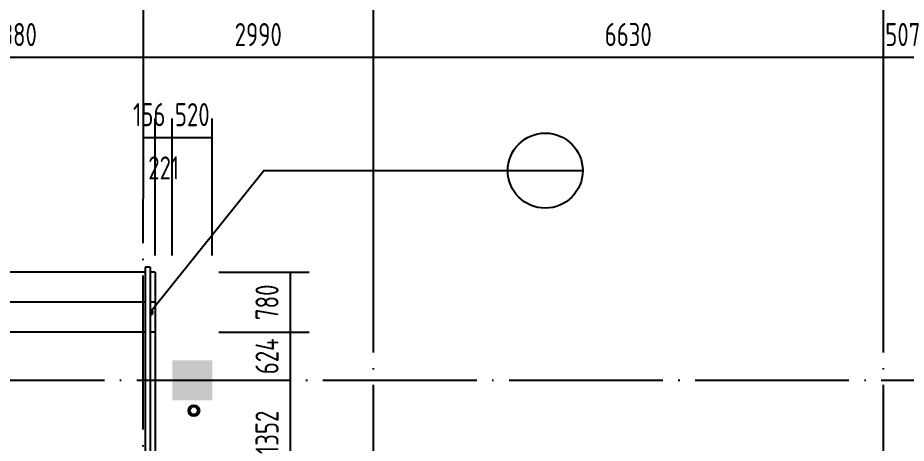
# Model space of a CAD drawing. Extents: x -726032 to 135930, y -151624 to 587044.
# Drawn here: x -677775 to -666225, y 573776 to 579301 of the extents above; entities that cross this region are included whole.
import ezdxf

# ---------------------------------------------------------------- set-up
doc = ezdxf.new("R2010")
doc.units = 0
doc.header["$LTSCALE"] = 1000
doc.header["$MEASUREMENT"] = 0
doc.linetypes.add('DOTE', pattern=[2.42, 2, -0.2, 0.02, -0.2])
doc.layers.get('DEFPOINTS').update_dxf_attribs({"color": 1, "linetype": 'CONTINUOUS'})
for name, color, linetype in [('AXIS', 245, 'CONTINUOUS'), ('COLUMN', 170, 'CONTINUOUS'), ('DOTE', 8, 'DOTE'), ('PUB_DIM', 245, 'CONTINUOUS'), ('STAIR', 42, 'CONTINUOUS'), ('引线', 213, 'CONTINUOUS'), ('雨水管', 20, 'CONTINUOUS')]:
    doc.layers.add(name, color=color, linetype=linetype)
doc.styles.add('DIM_FONT', font='isocp.shx', dxfattribs={"width": 0.8})
doc.dimstyles.new('AXIS', dxfattribs={"dimtxt": 300, "dimasz": 1, "dimexe": 250, "dimexo": 300, "dimgap": 150, "dimtad": 1, "dimdec": 0, "dimzin": 0, "dimdsep": 46, "dimtxsty": 'DIM_FONT', "dimcen": 0.09, "dimse1": 1, "dimse2": 1, "dimclrt": 142, "dimadec": 0, "dimazin": 0, "dimtfac": 1, "dimtdec": 0, "dimtix": 1, "dimtmove": 2, "dimatfit": 3, "dimfxl": 1, "dimtolj": 1, "dimtzin": 0, "dimarcsym": 0})
doc.dimstyles.new('DIMA', dxfattribs={"dimtxt": 300, "dimasz": 1, "dimexe": 250, "dimexo": 300, "dimgap": 150, "dimtad": 1, "dimdec": 0, "dimzin": 0, "dimdsep": 46, "dimtxsty": 'DIM_FONT', "dimcen": 0.09, "dimse1": 1, "dimclrt": 142, "dimadec": 0, "dimazin": 0, "dimtfac": 1, "dimtdec": 0, "dimtix": 1, "dimtmove": 2, "dimatfit": 3, "dimfxl": 1, "dimtolj": 1, "dimtzin": 0, "dimarcsym": 0})
doc.dimstyles.new('DIMB', dxfattribs={"dimtxt": 300, "dimasz": 1, "dimexe": 250, "dimexo": 300, "dimgap": 150, "dimtad": 1, "dimdec": 0, "dimzin": 0, "dimdsep": 46, "dimtxsty": 'DIM_FONT', "dimcen": 0.09, "dimse2": 1, "dimclrt": 142, "dimadec": 0, "dimazin": 0, "dimtfac": 1, "dimtdec": 0, "dimtix": 1, "dimtmove": 2, "dimatfit": 3, "dimfxl": 1, "dimtolj": 1, "dimtzin": 0, "dimarcsym": 0})
doc.dimstyles.new('DIMN', dxfattribs={"dimtxt": 300, "dimasz": 1, "dimexe": 250, "dimexo": 300, "dimgap": 150, "dimtad": 1, "dimdec": 0, "dimzin": 0, "dimdsep": 46, "dimtxsty": 'DIM_FONT', "dimcen": 0.09, "dimclrt": 142, "dimadec": 0, "dimazin": 0, "dimtfac": 1, "dimtdec": 0, "dimtix": 1, "dimtmove": 2, "dimatfit": 3, "dimfxl": 1, "dimtolj": 1, "dimtzin": 0, "dimarcsym": 0})

# ---------------------------------------------------------------- blocks, each defined once
blk = doc.blocks.new('*D1462')
at = {"layer": 'AXIS', "color": 0, "lineweight": -2, "transparency": 16777216}
for p, q in [((-711920, 577252), (-711920, 580073)), ((-643241, 577252), (-643241, 580073)), ((-643242, 579823), (-711919, 579823))]:
    blk.add_line(p, q, dxfattribs=at)
at = {"layer": 'AXIS', "color": 0, "transparency": 16777216}
for points in [[(-711919, 579824), (-711919, 579823), (-711920, 579823)], [(-643242, 579824), (-643242, 579823), (-643241, 579823)]]:
    blk.add_solid(points, dxfattribs=at)
at = {"layer": 'DEFPOINTS', "color": 0, "transparency": 16777216}
for p in [(-711920, 579823), (-711920, 576952), (-643241, 576952)]:
    blk.add_point(p, dxfattribs=at)
at = {"layer": 'AXIS', "color": 142, "transparency": 16777216, "insert": (-677580, 580123), "char_height": 300, "attachment_point": 5, "style": 'DIM_FONT'}
blk.add_mtext('\\A1;68679', dxfattribs=at)
blk = doc.blocks.new('*D3857')
at = {"layer": 'DEFPOINTS', "color": 0, "transparency": 16777216}
for p in [(-676144, 577743), (-676144, 575912), (-675988, 575912)]:
    blk.add_point(p, dxfattribs=at)
at = {"layer": 'PUB_DIM', "color": 0, "lineweight": -2, "transparency": 16777216}
for p, q in [((-675988, 576212), (-675988, 577993)), ((-676145, 577743), (-676146, 577743)), ((-675988, 577743), (-676144, 577743)), ((-675987, 577743), (-675986, 577743))]:
    blk.add_line(p, q, dxfattribs=at)
at = {"layer": 'PUB_DIM', "color": 0, "transparency": 16777216}
for points in [[(-676145, 577744), (-676145, 577743), (-676144, 577743)], [(-675987, 577744), (-675987, 577743), (-675988, 577743)]]:
    blk.add_solid(points, dxfattribs=at)
at = {"layer": 'PUB_DIM', "color": 142, "transparency": 16777216, "insert": (-676066, 578043), "char_height": 300, "attachment_point": 5, "style": 'DIM_FONT'}
blk.add_mtext('\\A1;156', dxfattribs=at)
blk = doc.blocks.new('*D3471')
at = {"layer": 'AXIS', "color": 0, "lineweight": -2, "transparency": 16777216}
blk.add_line((-676145, 578783), (-679523, 578783), dxfattribs=at)
at = {"layer": 'AXIS', "color": 0, "transparency": 16777216}
for points in [[(-679523, 578784), (-679523, 578783), (-679524, 578783)], [(-676145, 578784), (-676145, 578783), (-676144, 578783)]]:
    blk.add_solid(points, dxfattribs=at)
at = {"layer": 'DEFPOINTS', "color": 0, "transparency": 16777216}
for p in [(-679524, 578783), (-679524, 576952), (-676144, 576952)]:
    blk.add_point(p, dxfattribs=at)
at = {"layer": 'AXIS', "color": 142, "transparency": 16777216, "insert": (-677834, 579083), "char_height": 300, "attachment_point": 5, "style": 'DIM_FONT'}
blk.add_mtext('\\A1;3380', dxfattribs=at)
blk = doc.blocks.new('*D3472')
at = {"layer": 'AXIS', "color": 0, "lineweight": -2, "transparency": 16777216}
blk.add_line((-673155, 578783), (-676143, 578783), dxfattribs=at)
at = {"layer": 'AXIS', "color": 0, "transparency": 16777216}
for points in [[(-676143, 578784), (-676143, 578783), (-676144, 578783)], [(-673155, 578784), (-673155, 578783), (-673154, 578783)]]:
    blk.add_solid(points, dxfattribs=at)
at = {"layer": 'DEFPOINTS', "color": 0, "transparency": 16777216}
for p in [(-676144, 578783), (-676144, 576952), (-673154, 576952)]:
    blk.add_point(p, dxfattribs=at)
at = {"layer": 'AXIS', "color": 142, "transparency": 16777216, "insert": (-674649, 579083), "char_height": 300, "attachment_point": 5, "style": 'DIM_FONT'}
blk.add_mtext('\\A1;2990', dxfattribs=at)
blk = doc.blocks.new('*D3478')
at = {"layer": 'AXIS', "color": 0, "lineweight": -2, "transparency": 16777216}
for p, q in [((-666525, 578783), (-666526, 578783)), ((-666017, 578783), (-666524, 578783)), ((-666016, 578783), (-666015, 578783))]:
    blk.add_line(p, q, dxfattribs=at)
at = {"layer": 'AXIS', "color": 0, "transparency": 16777216}
for points in [[(-666525, 578784), (-666525, 578783), (-666524, 578783)], [(-666016, 578784), (-666016, 578783), (-666017, 578783)]]:
    blk.add_solid(points, dxfattribs=at)
at = {"layer": 'DEFPOINTS', "color": 0, "transparency": 16777216}
for p in [(-666524, 578783), (-666524, 576952), (-666017, 576952)]:
    blk.add_point(p, dxfattribs=at)
at = {"layer": 'AXIS', "color": 142, "transparency": 16777216, "insert": (-666270, 579083), "char_height": 300, "attachment_point": 5, "style": 'DIM_FONT'}
blk.add_mtext('\\A1;507', dxfattribs=at)
blk = doc.blocks.new('*D1554')
at = {"layer": 'DEFPOINTS', "color": 0, "transparency": 16777216}
for p in [(-675988, 577743), (-675988, 575912), (-675767, 575912)]:
    blk.add_point(p, dxfattribs=at)
at = {"layer": 'PUB_DIM', "color": 0, "lineweight": -2, "transparency": 16777216}
for p, q in [((-675988, 576212), (-675988, 577993)), ((-675767, 576212), (-675767, 577993)), ((-675989, 577743), (-675990, 577743)), ((-675767, 577743), (-675988, 577743)), ((-675766, 577743), (-675765, 577743))]:
    blk.add_line(p, q, dxfattribs=at)
at = {"layer": 'PUB_DIM', "color": 0, "transparency": 16777216}
for points in [[(-675989, 577744), (-675989, 577743), (-675988, 577743)], [(-675766, 577744), (-675766, 577743), (-675767, 577743)]]:
    blk.add_solid(points, dxfattribs=at)
at = {"layer": 'PUB_DIM', "color": 142, "transparency": 16777216, "insert": (-675878, 577351), "char_height": 300, "attachment_point": 5, "style": 'DIM_FONT'}
blk.add_mtext('\\A1;221', dxfattribs=at)
blk = doc.blocks.new('*D1555')
at = {"layer": 'DEFPOINTS', "color": 0, "transparency": 16777216}
for p in [(-675463, 575996), (-675463, 575216), (-674235, 575216)]:
    blk.add_point(p, dxfattribs=at)
at = {"layer": 'PUB_DIM', "color": 0, "lineweight": -2, "transparency": 16777216}
for p, q in [((-675163, 575996), (-673985, 575996)), ((-674235, 575995), (-674235, 575217)), ((-675163, 575216), (-673985, 575216))]:
    blk.add_line(p, q, dxfattribs=at)
at = {"layer": 'PUB_DIM', "color": 0, "transparency": 16777216}
for points in [[(-674236, 575995), (-674235, 575995), (-674235, 575996)], [(-674236, 575217), (-674235, 575217), (-674235, 575216)]]:
    blk.add_solid(points, dxfattribs=at)
at = {"layer": 'PUB_DIM', "color": 142, "transparency": 16777216, "insert": (-674535, 575606), "char_height": 300, "attachment_point": 5, "rotation": 90, "style": 'DIM_FONT'}
blk.add_mtext('\\A1;780', dxfattribs=at)
blk = doc.blocks.new('*D1556')
at = {"layer": 'DEFPOINTS', "color": 0, "transparency": 16777216}
for p in [(-675767, 577743), (-675767, 575912), (-675247, 575912)]:
    blk.add_point(p, dxfattribs=at)
at = {"layer": 'PUB_DIM', "color": 0, "lineweight": -2, "transparency": 16777216}
for p, q in [((-675767, 576212), (-675767, 577993)), ((-675247, 576212), (-675247, 577993)), ((-675768, 577743), (-675769, 577743)), ((-675247, 577743), (-675767, 577743)), ((-675246, 577743), (-675245, 577743))]:
    blk.add_line(p, q, dxfattribs=at)
at = {"layer": 'PUB_DIM', "color": 0, "transparency": 16777216}
for points in [[(-675768, 577744), (-675768, 577743), (-675767, 577743)], [(-675246, 577744), (-675246, 577743), (-675247, 577743)]]:
    blk.add_solid(points, dxfattribs=at)
at = {"layer": 'PUB_DIM', "color": 142, "transparency": 16777216, "insert": (-675507, 578043), "char_height": 300, "attachment_point": 5, "style": 'DIM_FONT'}
blk.add_mtext('\\A1;520', dxfattribs=at)
blk = doc.blocks.new('*D2749')
at = {"layer": 'DEFPOINTS', "color": 0, "transparency": 16777216}
for p in [(-675463, 574592), (-675463, 573240), (-674235, 573240)]:
    blk.add_point(p, dxfattribs=at)
at = {"layer": 'PUB_DIM', "color": 0, "lineweight": -2, "transparency": 16777216}
for p, q in [((-674235, 574591), (-674235, 573241)), ((-675163, 573240), (-673985, 573240))]:
    blk.add_line(p, q, dxfattribs=at)
at = {"layer": 'PUB_DIM', "color": 0, "transparency": 16777216}
for points in [[(-674236, 574591), (-674235, 574591), (-674235, 574592)], [(-674236, 573241), (-674235, 573241), (-674235, 573240)]]:
    blk.add_solid(points, dxfattribs=at)
at = {"layer": 'PUB_DIM', "color": 142, "transparency": 16777216, "insert": (-674535, 573916), "char_height": 300, "attachment_point": 5, "rotation": 90, "style": 'DIM_FONT'}
blk.add_mtext('\\A1;1352', dxfattribs=at)
blk = doc.blocks.new('*D3867')
at = {"layer": 'DEFPOINTS', "color": 0, "transparency": 16777216}
for p in [(-675463, 575216), (-675463, 574592), (-674235, 574592)]:
    blk.add_point(p, dxfattribs=at)
at = {"layer": 'PUB_DIM', "color": 0, "lineweight": -2, "transparency": 16777216}
for p, q in [((-675163, 575216), (-673985, 575216)), ((-674235, 575217), (-674235, 575218)), ((-674235, 575216), (-674235, 574592)), ((-674235, 574591), (-674235, 574590))]:
    blk.add_line(p, q, dxfattribs=at)
at = {"layer": 'PUB_DIM', "color": 0, "transparency": 16777216}
for points in [[(-674236, 575217), (-674235, 575217), (-674235, 575216)], [(-674236, 574591), (-674235, 574591), (-674235, 574592)]]:
    blk.add_solid(points, dxfattribs=at)
at = {"layer": 'PUB_DIM', "color": 142, "transparency": 16777216, "insert": (-674535, 574904), "char_height": 300, "attachment_point": 5, "rotation": 90, "style": 'DIM_FONT'}
blk.add_mtext('\\A1;624', dxfattribs=at)
blk = doc.blocks.new('*D3479')
at = {"layer": 'AXIS', "color": 0, "lineweight": -2, "transparency": 16777216}
blk.add_line((-666525, 578783), (-673153, 578783), dxfattribs=at)
at = {"layer": 'AXIS', "color": 0, "transparency": 16777216}
for points in [[(-673153, 578784), (-673153, 578783), (-673154, 578783)], [(-666525, 578784), (-666525, 578783), (-666524, 578783)]]:
    blk.add_solid(points, dxfattribs=at)
at = {"layer": 'DEFPOINTS', "color": 0, "transparency": 16777216}
for p in [(-673154, 578783), (-673154, 576952), (-666524, 576952)]:
    blk.add_point(p, dxfattribs=at)
at = {"layer": 'AXIS', "color": 142, "transparency": 16777216, "insert": (-669839, 579083), "char_height": 300, "attachment_point": 5, "style": 'DIM_FONT'}
blk.add_mtext('\\A1;6630', dxfattribs=at)

msp = doc.modelspace()

# ---------------------------------------------------------------- linework, layer by layer
at = {"layer": 'AXIS'}
for p, q in [((-676143.9, 581123.4), (-676143.9, 576952)), ((-673153.9, 581123.4), (-673153.9, 576952)), ((-666523.9, 581123.4), (-666523.9, 576952))]:
    msp.add_line(p, q, dxfattribs=at)
at = {"layer": 'COLUMN'}
msp.add_solid([(-675767.2, 574332.4), (-675767.2, 574852.4), (-675247.2, 574332.4), (-675247.2, 574852.4)], dxfattribs=at)
at = {"layer": 'DOTE'}
for p, q in [((-676143.9, 561852.4), (-676143.9, 576952)), ((-673153.9, 576952), (-673153.9, 546480.4)), ((-666523.9, 576952), (-666523.9, 546480.4)), ((-712529.2, 574592.4), (-642897.4, 574592.4))]:
    msp.add_line(p, q, dxfattribs=at)
at = {"layer": 'STAIR'}
for p, q in [((-676052.9, 576061.4), (-676117.9, 576061.4)), ((-676117.9, 576061.4), (-676117.9, 572408.4)), ((-676052.9, 576061.4), (-676052.9, 572408.4)), ((-676117.9, 575996.4), (-679550.2, 575996.4)), ((-675987.9, 575996.4), (-676052.9, 575996.4)), ((-675987.9, 575996.4), (-675987.9, 572408.4)), ((-676117.9, 575606.4), (-679550.2, 575606.4)), ((-675987.9, 575606.4), (-676052.9, 575606.4)), ((-676117.9, 575216.4), (-679550.2, 575216.4)), ((-675987.9, 575216.4), (-676052.9, 575216.4))]:
    msp.add_line(p, q, dxfattribs=at)
at = {"layer": '引线'}
msp.add_lwpolyline([(-676052.9, 575475.6), (-674574.6, 577315.7), (-670430.7, 577315.7)], dxfattribs=at)
at = {"layer": '引线', "const_width": 45.2}
msp.add_lwpolyline([(-676052.9, 575452.6, 0.4142136), (-676030, 575475.6, 0.4142136), (-676052.9, 575498.5, 0.4142136)], format="xyb", dxfattribs=at)
at = {"layer": '引线'}
msp.add_circle((-670918.2, 577315.7), 487.5, dxfattribs=at)
at = {"layer": '雨水管'}
for radius in [71.5, 52]:
    msp.add_circle((-675486.5, 574198.8), radius, dxfattribs=at)

# ---------------------------------------------------------------- dimensions: what is measured, and where the dimension line sits
at = {"layer": 'AXIS'}
dim = msp.add_aligned_dim(p1=(-643240.9, 576952), p2=(-711919.9, 576952), distance=-2871.4, dimstyle='DIMN', dxfattribs=at)
dim.commit()
dim.dimension.update_dxf_attribs({"geometry": '*D1462', "text_midpoint": (-677580.4, 580123.4)})
for base, p1, p2, picture, middle in [((-679523.9, 578783.4), (-676143.9, 576952), (-679523.9, 576952), '*D3471', (-677833.9, 579083.4)), ((-676143.9, 578783.4), (-673153.9, 576952), (-676143.9, 576952), '*D3472', (-674648.9, 579083.4)), ((-673153.9, 578783.4), (-666523.9, 576952), (-673153.9, 576952), '*D3479', (-669838.9, 579083.4)), ((-666523.9, 578783.4), (-666016.9, 576952), (-666523.9, 576952), '*D3478', (-666270.4, 579083.4))]:
    dim = msp.add_linear_dim(base=base, p1=p1, p2=p2, dimstyle='AXIS', dxfattribs=at)
    dim.commit()
    dim.dimension.update_dxf_attribs({"geometry": picture, "text_midpoint": middle})
at = {"layer": 'PUB_DIM'}
for base, p1, p2, dimstyle, picture, middle in [((-676143.9, 577743.4), (-675987.9, 575912), (-676143.9, 575912), 'DIMB', '*D3857', (-676065.9, 578043.4)), ((-675767.2, 577743.4), (-675247.2, 575912), (-675767.2, 575912), 'DIMN', '*D1556', (-675507.2, 578043.4))]:
    dim = msp.add_linear_dim(base=base, p1=p1, p2=p2, dimstyle=dimstyle, dxfattribs=at)
    dim.commit()
    dim.dimension.update_dxf_attribs({"geometry": picture, "text_midpoint": middle})
dim = msp.add_linear_dim(base=(-675987.9, 577743.4), p1=(-675767.2, 575912), p2=(-675987.9, 575912), dimstyle='DIMN', dxfattribs=at)
dim.commit()
dim.dimension.update_dxf_attribs({"geometry": '*D1554', "text_midpoint": (-675877.6, 577350.9), "dimtype": 160})
for base, p1, p2, dimstyle, picture, middle in [((-674235.4, 575216.4), (-675463.3, 575996.4), (-675463.3, 575216.4), 'DIMN', '*D1555', (-674535.4, 575606.4)), ((-674235.4, 574592.4), (-675463.3, 575216.4), (-675463.3, 574592.4), 'DIMB', '*D3867', (-674535.4, 574904.4)), ((-674235.4, 573240.4), (-675463.3, 574592.4), (-675463.3, 573240.4), 'DIMA', '*D2749', (-674535.4, 573916.4))]:
    dim = msp.add_linear_dim(base=base, p1=p1, p2=p2, angle=90, dimstyle=dimstyle, dxfattribs=at)
    dim.commit()
    dim.dimension.update_dxf_attribs({"geometry": picture, "text_midpoint": middle})

doc.saveas('drawing.dxf')
